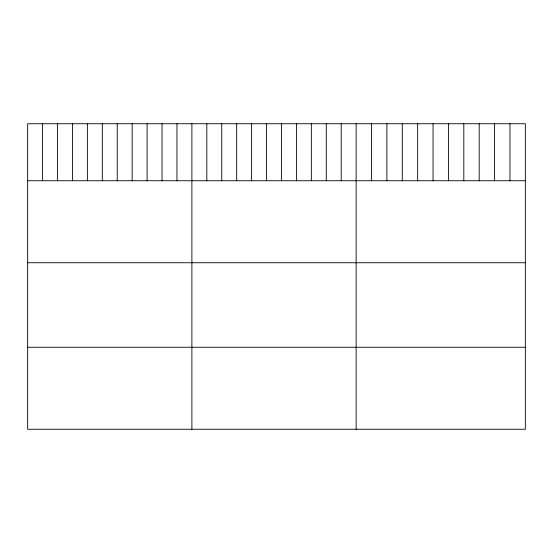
<?xml version="1.0" encoding="UTF-8"?>
<svg xmlns="http://www.w3.org/2000/svg" width="553" height="553" viewBox="0 0 553 553"><rect width="100%" height="100%" fill="white"/><g stroke="black" fill="none" stroke-linecap="round" stroke-linejoin="round"><path stroke-width="0.83" d="M525.35 180.741L525.35 429.259L27.65 429.259L27.65 123.741L525.35 123.741L525.35 180.741L27.65 180.741M27.65 262.751L525.35 262.751M27.65 347.249L525.35 347.249M509.97 123.741L509.97 180.741M494.582 123.741L494.582 180.741M479.202 123.741L479.202 180.741M463.815 123.741L463.815 180.741M448.435 123.741L448.435 180.741M433.047 123.741L433.047 180.741M417.667 123.741L417.667 180.741M402.28 123.741L402.28 180.741M386.9 123.741L386.9 180.741M371.512 123.741L371.512 180.741M356.132 123.741L356.132 429.259M341.201 123.741L341.201 180.741M326.27 123.741L326.27 180.741M311.339 123.741L311.339 180.741M296.408 123.741L296.408 180.741M281.477 123.741L281.477 180.741M266.546 123.741L266.546 180.741M251.615 123.741L251.615 180.741M236.684 123.741L236.684 180.741M221.753 123.741L221.753 180.741M206.822 123.741L206.822 180.741M191.891 123.741L191.891 429.259M176.96 123.741L176.96 180.741M162.029 123.741L162.029 180.741M147.098 123.741L147.098 180.741M132.167 123.741L132.167 180.741M117.236 123.741L117.236 180.741M102.305 123.741L102.305 180.741M87.374 123.741L87.374 180.741M72.443 123.741L72.443 180.741M57.512 123.741L57.512 180.741M42.581 123.741L42.581 180.741"/></g></svg>
